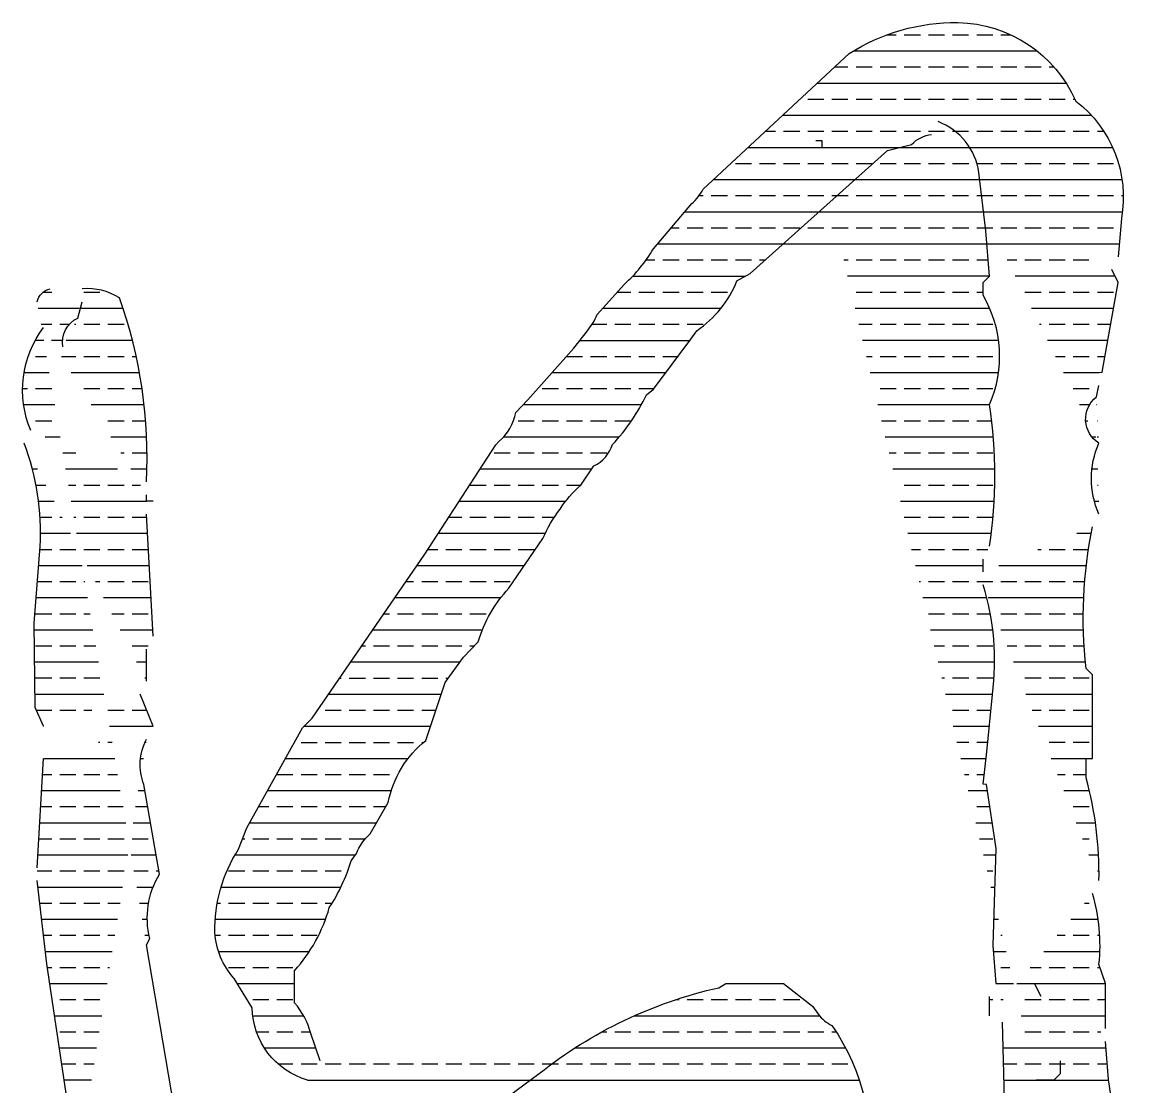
# Model space of a CAD drawing. Header units: millimetres. Extents: x 127 to 2034, y 513 to 812.
# Drawn here: x 1877.606 to 1879.358, y 553.086 to 554.74 of the extents above; entities that cross this region are included whole.
import ezdxf

# ---------------------------------------------------------------- set-up
doc = ezdxf.new("R2010")
doc.units = ezdxf.units.MM
pattern_1 = [(0, (1866.638262793262, 538.9962823834685), (0, 0.05), []), (0, (1866.638262793262, 539.0212823834681), (0, 0.05), [0.025, -0.0125])]

msp = doc.modelspace()

# ---------------------------------------------------------------- hatches: boundary and pattern name
at = {"linetype": 'Continuous'}
h = msp.add_hatch(dxfattribs=at)
h.set_pattern_fill('BRASS', color=256, scale=0.2, style=0)
h.set_pattern_definition(pattern_1)
edge = h.paths.add_edge_path()
edge.add_line((1879.218262793262, 552.9362823834681), (1879.228262793262, 552.9662823834683))
edge.add_line((1879.208262793262, 553.0962823834678), (1879.218262793262, 553.106282383468))
edge.add_line((1879.218262793262, 553.106282383468), (1879.218262793262, 553.126282383468))
edge.add_line((1879.288262793263, 553.1762823834683), (1879.288262793263, 553.2462823834684))
edge.add_line((1879.288262793263, 553.2462823834684), (1879.278262793262, 553.2762823834681))
edge.add_arc((1878.999863775991, 553.306427927353), 0.280026367747777, 353.819988816459, 376.5688689988438)
edge.add_line((1879.108262793262, 553.1962823834683), (1879.108262793262, 553.2262823834681))
edge.add_line((1879.188262793262, 553.2262823834681), (1879.178262793262, 553.2462823834684))
edge.add_line((1879.118262793262, 553.2462823834684), (1879.114062793262, 553.3056823834681))
edge.add_line((1879.114062793262, 553.3056823834681), (1879.118262793262, 553.456282383468))
edge.add_line((1879.118262793262, 553.456282383468), (1879.103323793262, 553.5557333834681))
edge.add_line((1879.103323793262, 553.5557333834681), (1879.098262793263, 553.556282383468))
edge.add_line((1879.098262793263, 553.556282383468), (1879.103807793262, 553.6067283834682))
edge.add_line((1879.103807793262, 553.6067283834682), (1879.112717793262, 553.6958363834683))
edge.add_arc((1878.716709607983, 553.7480880916473), 0.3994405134885111, 352.4834689522345, 377.2114897077477)
edge.add_arc((1878.716098670573, 553.4172618681322), 0.5622713312293133, 358.8811129382051, 375.3689197595643)
edge.add_line((1879.258262793262, 553.5662823834682), (1879.258262793262, 553.5962823834678))
edge.add_line((1879.258262793262, 553.5962823834678), (1879.268262793263, 553.5962823834678))
edge.add_line((1879.268262793263, 553.5962823834678), (1879.268262793263, 553.7262823834681))
edge.add_line((1879.268262793263, 553.7262823834681), (1879.258262793262, 553.7362823834683))
edge.add_arc((1879.956595441921, 553.8147672630739), 0.7027292255980067, 168.3823715926289, 186.4125040022589, ccw=False)
edge.add_line((1879.098262793263, 553.8862823834684), (1879.098262793263, 553.9062823834684))
edge.add_arc((1878.374931394873, 554.0362823834683), 0.7415355283890818, 351.4692122122283, 368.5307877877369)
edge.add_arc((1878.935584226761, 554.2214189383802), 0.1883172568120523, 336.4849952296797, 390.2479260968642)
edge.add_line((1879.098262793263, 554.3162823834681), (1879.098262793263, 554.3362823834682))
edge.add_line((1879.098262793263, 554.3362823834682), (1879.108262793262, 554.3462823834678))
edge.add_line((1879.108262793262, 554.3462823834678), (1879.102652793262, 554.4167703834681))
edge.add_line((1879.102652793262, 554.4167703834681), (1879.091791793262, 554.507164383468))
edge.add_arc((1878.992438308539, 554.4924517814243), 0.1004369234175975, 8.423338991719117, 69.10316455882293)
edge.add_arc((1879.400738803643, 554.0312823834684), 0.1342586053810838, 155.8166995756771, 204.1833004244999, ccw=False)
edge.add_arc((1879.301594732191, 554.1236897134085), 0.0440872737583598, 128.3125388895417, 238.0471213498344, ccw=False)
edge.add_line((1879.274262793262, 554.1582823834683), (1879.278262793262, 554.1762823834683))
edge.add_line((1879.278262793262, 554.1962823834682), (1879.283362793262, 554.1969823834684))
edge.add_line((1879.283362793262, 554.1969823834684), (1879.308262793262, 554.3362823834682))
edge.add_line((1879.308262793262, 554.3362823834682), (1879.298262793262, 554.356282383468))
edge.add_line((1878.848262793263, 554.5462823834681), (1878.848262793263, 554.5562823834679))
edge.add_line((1878.848262793263, 554.5562823834679), (1878.838262793262, 554.5562823834679))
h = msp.add_hatch(dxfattribs=at)
h.set_pattern_fill('BRASS', color=256, scale=0.2, style=0)
h.set_pattern_definition(pattern_1)
edge = h.paths.add_edge_path()
edge.add_line((1877.688262793262, 552.9462823834683), (1877.732462793262, 552.7068823834683))
edge.add_line((1877.732462793262, 552.7068823834683), (1877.835262793262, 552.0852823834684))
edge.add_line((1877.835262793262, 552.0852823834684), (1877.882968793262, 551.8574583834683))
edge.add_arc((1878.149380880756, 551.9507499865294), 0.2822741992540265, 199.2991220003093, 240.0044559664703)
edge.add_line((1878.008262793262, 551.706282383468), (1878.029144793262, 551.7227533834684))
edge.add_arc((1877.999646423299, 551.8102040401767), 0.0922917720556497, 288.6399939963461, 363.2276557420981)
edge.add_line((1878.091791793262, 551.8154003834683), (1878.098262793263, 551.8262823834684))
edge.add_line((1878.098262793263, 551.8262823834684), (1878.082968793262, 551.8674583834681))
edge.add_line((1878.082968793262, 551.8674583834681), (1878.078262793263, 551.9062823834684))
edge.add_line((1877.948262793262, 552.5062823834681), (1877.888262793263, 552.7562823834681))
edge.add_line((1878.038262793262, 552.0962823834678), (1878.024262793262, 552.1542823834678))
edge.add_arc((1878.130165600086, 552.2711289130693), 0.157697545868582, 177.9316858320005, 227.8126923462423, ccw=False)
edge.add_line((1877.972570793263, 552.2768203834685), (1877.948262793262, 552.4462823834682))
edge.add_line((1877.948262793262, 552.4462823834682), (1877.948262793262, 552.4862823834682))
edge.add_arc((1878.591652177248, 552.143519552531), 0.5574590991373823, 186.9275185879198, 202.9353157683276, ccw=False)
edge.add_line((1877.688262793262, 552.9662823834683), (1877.683362793262, 553.0355823834678))
edge.add_line((1877.683362793262, 553.0355823834678), (1877.673556793262, 553.0751063834681))
edge.add_line((1877.673556793262, 553.0751063834681), (1877.643228793262, 553.2766963834683))
edge.add_line((1877.643228793262, 553.2766963834683), (1877.628262793262, 553.4062823834684))
edge.add_line((1877.628262793262, 553.4262823834683), (1877.638262793263, 553.5962823834678))
edge.add_line((1877.808262793262, 553.6462823834681), (1877.788262793263, 553.6962823834683))
edge.add_line((1877.638262793263, 553.6462823834681), (1877.625262793262, 553.6752823834681))
edge.add_line((1877.625262793262, 553.6752823834681), (1877.623674793262, 553.8066353834683))
edge.add_line((1877.623674793262, 553.8066353834683), (1877.632850793262, 553.9259293834684))
edge.add_arc((1877.232792190414, 553.9466473385395), 0.400594707123581, 357.0354545869634, 380.3998363729728)
edge.add_line((1877.798262793263, 553.7162823834683), (1877.798262793263, 553.766282383468))
edge.add_line((1877.808262793262, 553.7862823834683), (1877.798262793263, 553.9762823834681))
edge.add_line((1877.808262793262, 553.9962823834684), (1877.798262793263, 553.9962823834684))
edge.add_line((1877.798262793263, 553.9962823834684), (1877.798262793263, 554.0062823834681))
edge.add_arc((1877.76688132873, 554.1689550665346), 0.1612926975639068, 142.8847337468229, 202.8652335554082, ccw=False)
edge.add_arc((1877.050064560026, 554.0624910345318), 0.749073869941674, 357.2293631849186, 379.4793384857905)
edge.add_arc((1877.706465758618, 554.233123239941), 0.0935195950771047, 57.82703010650621, 95.03210112280178)
edge.add_arc((1877.708929665488, 554.243523303935), 0.0413064816445359, 115.20372174479601, 190.0959677074758, ccw=False)
edge.add_line((1877.691339793263, 554.2808973834681), (1877.698262793262, 554.306282383468))
edge.add_arc((1877.653679465472, 554.3008657112587), 0.0259874501262558, 102.03060550296118, 167.969394499209, ccw=False)
edge.add_line((1877.888262793263, 552.7762823834681), (1877.798262793263, 553.3062823834679))
edge.add_line((1877.798262793263, 553.3062823834679), (1877.803262793262, 553.3162823834682))
edge.add_arc((1877.931005026518, 553.3482460484802), 0.1316804998401778, 148.8903608920834, 194.0481078883463, ccw=False)
edge.add_line((1877.818262793262, 553.4162823834681), (1877.794208793262, 553.5556063834683))
edge.add_arc((1877.872376131614, 553.5865769471156), 0.0840791805242075, 151.8202912735529, 201.6138916149617, ccw=False)

# ---------------------------------------------------------------- linework, layer by layer
for p, q in [((1878.948867959023, 554.7212823834678), (1878.963262793262, 554.7212823834678)), ((1878.975762793263, 554.7212823834678), (1879.000762793262, 554.7212823834678)), ((1879.013262793262, 554.7212823834678), (1879.038262793262, 554.7212823834678)), ((1879.050762793262, 554.7212823834678), (1879.075762793263, 554.7212823834678)), ((1879.088262793262, 554.7212823834678), (1879.113262793262, 554.7212823834678)), ((1879.125762793262, 554.7212823834678), (1879.14130746188, 554.7212823834678)), ((1878.896738816257, 554.6962823834682), (1879.18189421939, 554.6962823834682)), ((1878.867670376201, 554.6712823834682), (1878.888262793262, 554.6712823834682)), ((1878.900762793262, 554.6712823834682), (1878.925762793262, 554.6712823834682)), ((1878.938262793262, 554.6712823834682), (1878.963262793262, 554.6712823834682)), ((1878.975762793263, 554.6712823834682), (1879.000762793262, 554.6712823834682)), ((1879.013262793262, 554.6712823834682), (1879.038262793262, 554.6712823834682)), ((1879.050762793262, 554.6712823834682), (1879.075762793263, 554.6712823834682)), ((1879.088262793262, 554.6712823834682), (1879.113262793262, 554.6712823834682)), ((1879.125762793262, 554.6712823834682), (1879.150762793262, 554.6712823834682)), ((1879.163262793263, 554.6712823834682), (1879.188262793262, 554.6712823834682)), ((1879.200762793263, 554.6712823834682), (1879.208315340107, 554.6712823834682)), ((1878.840774641604, 554.6462823834681), (1879.227218453468, 554.6462823834681)), ((1878.825762793263, 554.6212823834685), (1878.850762793263, 554.6212823834685)), ((1878.863262793262, 554.6212823834685), (1878.888262793262, 554.6212823834685)), ((1878.900762793262, 554.6212823834685), (1878.925762793262, 554.6212823834685)), ((1878.938262793262, 554.6212823834685), (1878.963262793262, 554.6212823834685)), ((1878.975762793263, 554.6212823834685), (1879.000762793262, 554.6212823834685)), ((1879.013262793262, 554.6212823834685), (1879.038262793262, 554.6212823834685)), ((1879.050762793262, 554.6212823834685), (1879.075762793263, 554.6212823834685)), ((1879.088262793262, 554.6212823834685), (1879.113262793262, 554.6212823834685)), ((1879.125762793262, 554.6212823834685), (1879.150762793262, 554.6212823834685)), ((1879.163262793263, 554.6212823834685), (1879.188262793262, 554.6212823834685)), ((1879.200762793263, 554.6212823834685), (1879.225762793263, 554.6212823834685)), ((1879.238262793262, 554.6212823834685), (1879.240911008261, 554.6212823834685)), ((1878.786983172409, 554.5962823834678), (1879.266379506796, 554.5962823834678)), ((1878.760087437812, 554.5712823834683), (1878.775762793262, 554.5712823834683)), ((1878.788262793263, 554.5712823834683), (1878.813262793262, 554.5712823834683)), ((1878.825762793263, 554.5712823834683), (1878.850762793263, 554.5712823834683)), ((1878.863262793262, 554.5712823834683), (1878.888262793262, 554.5712823834683)), ((1878.900762793262, 554.5712823834683), (1878.925762793262, 554.5712823834683)), ((1878.938262793262, 554.5712823834683), (1878.963262793262, 554.5712823834683)), ((1878.975762793263, 554.5712823834683), (1879.000762793262, 554.5712823834683)), ((1879.013262793262, 554.5712823834683), (1879.038262793262, 554.5712823834683)), ((1879.050762793262, 554.5712823834683), (1879.075762793263, 554.5712823834683)), ((1879.088262793262, 554.5712823834683), (1879.113262793262, 554.5712823834683)), ((1879.125762793262, 554.5712823834683), (1879.150762793262, 554.5712823834683)), ((1879.163262793263, 554.5712823834683), (1879.188262793262, 554.5712823834683)), ((1879.200762793263, 554.5712823834683), (1879.225762793263, 554.5712823834683)), ((1879.238262793262, 554.5712823834683), (1879.263262793262, 554.5712823834683)), ((1879.275762793262, 554.5712823834683), (1879.285786888896, 554.5712823834683)), ((1878.733191703215, 554.5462823834681), (1879.299446326036, 554.5462823834681)), ((1878.713262793262, 554.5212823834681), (1878.738262793262, 554.5212823834681)), ((1878.750762793262, 554.5212823834681), (1878.775762793262, 554.5212823834681)), ((1878.788262793263, 554.5212823834681), (1878.813262793262, 554.5212823834681)), ((1878.825762793263, 554.5212823834681), (1878.850762793263, 554.5212823834681)), ((1878.863262793262, 554.5212823834681), (1878.888262793262, 554.5212823834681)), ((1878.900762793262, 554.5212823834681), (1878.925762793262, 554.5212823834681)), ((1878.938262793262, 554.5212823834681), (1878.963262793262, 554.5212823834681)), ((1878.975762793263, 554.5212823834681), (1879.000762793262, 554.5212823834681)), ((1879.013262793262, 554.5212823834681), (1879.038262793262, 554.5212823834681)), ((1879.050762793262, 554.5212823834681), (1879.075762793263, 554.5212823834681)), ((1879.088262793262, 554.5212823834681), (1879.113262793262, 554.5212823834681)), ((1879.125762793262, 554.5212823834681), (1879.150762793262, 554.5212823834681)), ((1879.163262793263, 554.5212823834681), (1879.188262793262, 554.5212823834681)), ((1879.200762793263, 554.5212823834681), (1879.225762793263, 554.5212823834681)), ((1879.238262793262, 554.5212823834681), (1879.263262793262, 554.5212823834681)), ((1879.275762793262, 554.5212823834681), (1879.300762793262, 554.5212823834681)), ((1878.679400234021, 554.4962823834684), (1879.314109213853, 554.4962823834684)), ((1878.656794073994, 554.4712823834678), (1878.663262793262, 554.4712823834678)), ((1878.675762793262, 554.4712823834678), (1878.700762793263, 554.4712823834678)), ((1878.713262793262, 554.4712823834678), (1878.738262793262, 554.4712823834678)), ((1878.750762793262, 554.4712823834678), (1878.775762793262, 554.4712823834678)), ((1878.788262793263, 554.4712823834678), (1878.813262793262, 554.4712823834678)), ((1878.825762793263, 554.4712823834678), (1878.850762793263, 554.4712823834678)), ((1878.863262793262, 554.4712823834678), (1878.888262793262, 554.4712823834678)), ((1878.900762793262, 554.4712823834678), (1878.925762793262, 554.4712823834678)), ((1878.938262793262, 554.4712823834678), (1878.963262793262, 554.4712823834678)), ((1878.975762793263, 554.4712823834678), (1879.000762793262, 554.4712823834678)), ((1879.013262793262, 554.4712823834678), (1879.038262793262, 554.4712823834678)), ((1879.050762793262, 554.4712823834678), (1879.075762793263, 554.4712823834678)), ((1879.088262793262, 554.4712823834678), (1879.113262793262, 554.4712823834678)), ((1879.125762793262, 554.4712823834678), (1879.150762793262, 554.4712823834678)), ((1879.163262793263, 554.4712823834678), (1879.188262793262, 554.4712823834678)), ((1879.200762793263, 554.4712823834678), (1879.225762793263, 554.4712823834678)), ((1879.238262793262, 554.4712823834678), (1879.263262793262, 554.4712823834678)), ((1879.275762793262, 554.4712823834678), (1879.300762793262, 554.4712823834678)), ((1879.313262793262, 554.4712823834678), (1879.316102131491, 554.4712823834678)), ((1878.635048507548, 554.4462823834683), (1879.31475597105, 554.4462823834683)), ((1878.613619936119, 554.4212823834682), (1878.625762793262, 554.4212823834682)), ((1878.638262793262, 554.4212823834682), (1878.663262793262, 554.4212823834682)), ((1878.675762793262, 554.4212823834682), (1878.700762793263, 554.4212823834682)), ((1878.713262793262, 554.4212823834682), (1878.738262793262, 554.4212823834682)), ((1878.750762793262, 554.4212823834682), (1878.775762793262, 554.4212823834682)), ((1878.788262793263, 554.4212823834682), (1878.813262793262, 554.4212823834682)), ((1878.825762793263, 554.4212823834682), (1878.850762793263, 554.4212823834682)), ((1878.863262793262, 554.4212823834682), (1878.888262793262, 554.4212823834682)), ((1878.900762793262, 554.4212823834682), (1878.925762793262, 554.4212823834682)), ((1878.938262793262, 554.4212823834682), (1878.963262793262, 554.4212823834682)), ((1878.975762793263, 554.4212823834682), (1879.000762793262, 554.4212823834682)), ((1879.013262793262, 554.4212823834682), (1879.038262793262, 554.4212823834682)), ((1879.050762793262, 554.4212823834682), (1879.075762793263, 554.4212823834682)), ((1879.088262793262, 554.4212823834682), (1879.113262793262, 554.4212823834682)), ((1879.125762793262, 554.4212823834682), (1879.150762793262, 554.4212823834682)), ((1879.163262793263, 554.4212823834682), (1879.188262793262, 554.4212823834682)), ((1879.200762793263, 554.4212823834682), (1879.225762793263, 554.4212823834682)), ((1879.238262793262, 554.4212823834682), (1879.263262793262, 554.4212823834682)), ((1879.275762793262, 554.4212823834682), (1879.300762793262, 554.4212823834682)), ((1878.592191364691, 554.3962823834681), (1879.309906679795, 554.3962823834681)), ((1878.574579286966, 554.3712823834685), (1878.588262793262, 554.3712823834685)), ((1878.600762793263, 554.3712823834685), (1878.625762793262, 554.3712823834685)), ((1878.638262793262, 554.3712823834685), (1878.663262793262, 554.3712823834685)), ((1878.675762793262, 554.3712823834685), (1878.700762793263, 554.3712823834685)), ((1878.713262793262, 554.3712823834685), (1878.738262793262, 554.3712823834685)), ((1878.750762793262, 554.3712823834685), (1878.759664970016, 554.3712823834685)), ((1878.553866474007, 554.3462823834678), (1878.72913235848, 554.3462823834678)), ((1878.529578582736, 554.3212823834683), (1878.550762793262, 554.3212823834683)), ((1878.563262793262, 554.3212823834683), (1878.588262793262, 554.3212823834683)), ((1878.600762793263, 554.3212823834683), (1878.625762793262, 554.3212823834683)), ((1878.638262793262, 554.3212823834683), (1878.663262793262, 554.3212823834683)), ((1878.675762793262, 554.3212823834683), (1878.700762793263, 554.3212823834683)), ((1878.507210161683, 554.2962823834682), (1878.691036792603, 554.2962823834682)), ((1878.490697550225, 554.2712823834681), (1878.513262793262, 554.2712823834681)), ((1878.525762793262, 554.2712823834681), (1878.550762793262, 554.2712823834681)), ((1878.563262793262, 554.2712823834681), (1878.588262793262, 554.2712823834681)), ((1878.600762793263, 554.2712823834681), (1878.625762793262, 554.2712823834681)), ((1878.638262793262, 554.2712823834681), (1878.663262793262, 554.2712823834681)), ((1878.471596126595, 554.2462823834685), (1878.642775613775, 554.2462823834685)), ((1878.450762793262, 554.2212823834678), (1878.475762793263, 554.2212823834678)), ((1878.488262793262, 554.2212823834678), (1878.513262793262, 554.2212823834678)), ((1878.525762793262, 554.2212823834678), (1878.550762793262, 554.2212823834678)), ((1878.563262793262, 554.2212823834678), (1878.588262793262, 554.2212823834678)), ((1878.600762793263, 554.2212823834678), (1878.624185870186, 554.2212823834678)), ((1878.428511240467, 554.1962823834682), (1878.605596126595, 554.1962823834682)), ((1878.413262793262, 554.1712823834682), (1878.438262793262, 554.1712823834682)), ((1878.450762793262, 554.1712823834682), (1878.475762793263, 554.1712823834682)), ((1878.488262793262, 554.1712823834682), (1878.513262793262, 554.1712823834682)), ((1878.525762793262, 554.1712823834682), (1878.550762793262, 554.1712823834682)), ((1878.563262793262, 554.1712823834682), (1878.587006383006, 554.1712823834682)), ((1878.383647408647, 554.1462823834681), (1878.567203027597, 554.1462823834681)), ((1878.375762793262, 554.1212823834684), (1878.400762793262, 554.1212823834684)), ((1878.413262793262, 554.1212823834684), (1878.438262793262, 554.1212823834684)), ((1878.450762793262, 554.1212823834684), (1878.475762793263, 554.1212823834684)), ((1878.488262793262, 554.1212823834684), (1878.513262793262, 554.1212823834684)), ((1878.525762793262, 554.1212823834684), (1878.550762793262, 554.1212823834684)), ((1878.353288619738, 554.0962823834678), (1878.532854371899, 554.0962823834678)), ((1878.338262793262, 554.0712823834683), (1878.363262793262, 554.0712823834683)), ((1878.375762793262, 554.0712823834683), (1878.400762793262, 554.0712823834683)), ((1878.413262793262, 554.0712823834683), (1878.438262793262, 554.0712823834683)), ((1878.450762793262, 554.0712823834683), (1878.475762793263, 554.0712823834683)), ((1878.488262793262, 554.0712823834683), (1878.513262793262, 554.0712823834683)), ((1878.31649808738, 554.0462823834682), (1878.489929459929, 554.0462823834682)), ((1878.300762793262, 554.0212823834681), (1878.325762793263, 554.0212823834681)), ((1878.338262793262, 554.0212823834681), (1878.363262793262, 554.0212823834681)), ((1878.375762793262, 554.0212823834681), (1878.400762793262, 554.0212823834681)), ((1878.413262793262, 554.0212823834681), (1878.438262793262, 554.0212823834681)), ((1878.450762793262, 554.0212823834681), (1878.473262793263, 554.0212823834681)), ((1878.284145146204, 553.9962823834684), (1878.449650409512, 553.9962823834684)), ((1878.267968675615, 553.9712823834678), (1878.288262793262, 553.9712823834678)), ((1878.300762793262, 553.9712823834678), (1878.325762793263, 553.9712823834678)), ((1878.338262793262, 553.9712823834678), (1878.363262793262, 553.9712823834678)), ((1878.375762793262, 553.9712823834678), (1878.400762793262, 553.9712823834678)), ((1878.413262793262, 553.9712823834678), (1878.431850728739, 553.9712823834678)), ((1878.251792205027, 553.9462823834683), (1878.417827742257, 553.9462823834683)), ((1878.235615734439, 553.9212823834682), (1878.250762793262, 553.9212823834682)), ((1878.263262793262, 553.9212823834682), (1878.288262793262, 553.9212823834682)), ((1878.300762793262, 553.9212823834682), (1878.325762793263, 553.9212823834682)), ((1878.338262793262, 553.9212823834682), (1878.363262793262, 553.9212823834682)), ((1878.375762793262, 553.9212823834682), (1878.400762793262, 553.9212823834682)), ((1878.218752989341, 553.8962823834681), (1878.385539319721, 553.8962823834681)), ((1878.201596126595, 553.8712823834685), (1878.213262793262, 553.8712823834685)), ((1878.225762793262, 553.8712823834685), (1878.250762793262, 553.8712823834685)), ((1878.263262793262, 553.8712823834685), (1878.288262793262, 553.8712823834685)), ((1878.300762793262, 553.8712823834685), (1878.325762793263, 553.8712823834685)), ((1878.338262793262, 553.8712823834685), (1878.363262793262, 553.8712823834685)), ((1878.184439263851, 553.8462823834678), (1878.348860928562, 553.8462823834678)), ((1878.167282401106, 553.8212823834682), (1878.175762793262, 553.8212823834682)), ((1878.188262793262, 553.8212823834682), (1878.213262793262, 553.8212823834682)), ((1878.225762793262, 553.8212823834682), (1878.250762793262, 553.8212823834682)), ((1878.263262793262, 553.8212823834682), (1878.288262793262, 553.8212823834682)), ((1878.300762793262, 553.8212823834682), (1878.325762793263, 553.8212823834682)), ((1878.15012553836, 553.7962823834682), (1878.320181319509, 553.7962823834682)), ((1878.132968675615, 553.7712823834681), (1878.138262793262, 553.7712823834681)), ((1878.150762793262, 553.7712823834681), (1878.175762793262, 553.7712823834681)), ((1878.188262793262, 553.7712823834681), (1878.213262793262, 553.7712823834681)), ((1878.225762793262, 553.7712823834681), (1878.250762793262, 553.7712823834681)), ((1878.263262793262, 553.7712823834681), (1878.288262793262, 553.7712823834681)), ((1878.300762793262, 553.7712823834681), (1878.307533626595, 553.7712823834681)), ((1878.11581181287, 553.7462823834685), (1878.285351400857, 553.7462823834685)), ((1878.098654950125, 553.7212823834678), (1878.100762793263, 553.7212823834678)), ((1878.113262793262, 553.7212823834678), (1878.138262793262, 553.7212823834678)), ((1878.150762793262, 553.7212823834678), (1878.175762793262, 553.7212823834678)), ((1878.188262793262, 553.7212823834678), (1878.213262793262, 553.7212823834678)), ((1878.225762793262, 553.7212823834678), (1878.250762793262, 553.7212823834678)), ((1878.263262793262, 553.7212823834678), (1878.267313426174, 553.7212823834678)), ((1878.08149808738, 553.6962823834683), (1878.256262793263, 553.6962823834683)), ((1878.075762793262, 553.6712823834682), (1878.100762793263, 553.6712823834682)), ((1878.113262793262, 553.6712823834682), (1878.138262793262, 553.6712823834682)), ((1878.150762793262, 553.6712823834682), (1878.175762793262, 553.6712823834682)), ((1878.188262793262, 553.6712823834682), (1878.213262793262, 553.6712823834682)), ((1878.225762793262, 553.6712823834682), (1878.247929459929, 553.6712823834682)), ((1878.043262793262, 553.6462823834681), (1878.239596126596, 553.6462823834681)), ((1878.038262793262, 553.6212823834684), (1878.063262793262, 553.6212823834684)), ((1878.075762793262, 553.6212823834684), (1878.100762793263, 553.6212823834684)), ((1878.113262793262, 553.6212823834684), (1878.138262793262, 553.6212823834684)), ((1878.150762793262, 553.6212823834684), (1878.175762793262, 553.6212823834684)), ((1878.188262793262, 553.6212823834684), (1878.213262793262, 553.6212823834684)), ((1878.225762793262, 553.6212823834684), (1878.228602245928, 553.6212823834684)), ((1878.01433996368, 553.5962823834678), (1878.204683928905, 553.5962823834678)), ((1878.000762793262, 553.5712823834683), (1878.025762793262, 553.5712823834683)), ((1878.038262793262, 553.5712823834683), (1878.063262793262, 553.5712823834683)), ((1878.075762793262, 553.5712823834683), (1878.100762793263, 553.5712823834683)), ((1878.113262793262, 553.5712823834683), (1878.138262793262, 553.5712823834683)), ((1878.150762793262, 553.5712823834683), (1878.175762793262, 553.5712823834683)), ((1878.188262793262, 553.5712823834683), (1878.188807066741, 553.5712823834683)), ((1877.986526458857, 553.5462823834682), (1878.068262793262, 553.5462823834682)), ((1878.088262793262, 553.5462823834682), (1878.178483280927, 553.5462823834682)), ((1877.972619706445, 553.5212823834681), (1877.988262793262, 553.5212823834681)), ((1878.000762793262, 553.5212823834681), (1878.025762793262, 553.5212823834681)), ((1878.038262793262, 553.5212823834681), (1878.063262793262, 553.5212823834681)), ((1878.075762793262, 553.5212823834681), (1878.100762793263, 553.5212823834681)), ((1878.113262793262, 553.5212823834681), (1878.138262793262, 553.5212823834681)), ((1878.150762793262, 553.5212823834681), (1878.170048507548, 553.5212823834681)), ((1877.958712954034, 553.4962823834685), (1878.155762793262, 553.4962823834685)), ((1877.947565823566, 553.4712823834678), (1877.950762793263, 553.4712823834678)), ((1877.963262793262, 553.4712823834678), (1877.988262793262, 553.4712823834678)), ((1878.000762793262, 553.4712823834678), (1878.025762793262, 553.4712823834678)), ((1878.038262793262, 553.4712823834678), (1878.063262793262, 553.4712823834678)), ((1878.075762793262, 553.4712823834678), (1878.100762793263, 553.4712823834678)), ((1878.113262793262, 553.4712823834678), (1878.138119684158, 553.4712823834678)), ((1877.93575914044, 553.4462823834683), (1878.122808247808, 553.4462823834683)), ((1877.925762793262, 553.4212823834682), (1877.950762793263, 553.4212823834682)), ((1877.963262793262, 553.4212823834682), (1877.988262793262, 553.4212823834682)), ((1878.000762793262, 553.4212823834682), (1878.025762793262, 553.4212823834682)), ((1878.038262793262, 553.4212823834682), (1878.063262793262, 553.4212823834682)), ((1878.075762793262, 553.4212823834682), (1878.100762793263, 553.4212823834682)), ((1877.914119746483, 553.3962823834681), (1878.100321822722, 553.3962823834681)), ((1877.908124590317, 553.3712823834685), (1877.913262793262, 553.3712823834685)), ((1877.925762793262, 553.3712823834685), (1877.950762793263, 553.3712823834685)), ((1877.963262793262, 553.3712823834685), (1877.988262793262, 553.3712823834685)), ((1878.000762793262, 553.3712823834685), (1878.025762793262, 553.3712823834685)), ((1878.038262793262, 553.3712823834685), (1878.063262793262, 553.3712823834685)), ((1878.075762793262, 553.3712823834685), (1878.08669242008, 553.3712823834685)), ((1877.904967558485, 553.3462823834678), (1878.076447187407, 553.3462823834678)), ((1877.904729954199, 553.3212823834682), (1877.913262793262, 553.3212823834682)), ((1877.925762793262, 553.3212823834682), (1877.950762793263, 553.3212823834682)), ((1877.963262793262, 553.3212823834682), (1877.988262793262, 553.3212823834682)), ((1878.000762793262, 553.3212823834682), (1878.025762793262, 553.3212823834682)), ((1878.038262793262, 553.3212823834682), (1878.063262793262, 553.3212823834682)), ((1877.909878769946, 553.2962823834682), (1878.051361218742, 553.2962823834682)), ((1877.925762793262, 553.2712823834681), (1877.950762793263, 553.2712823834681)), ((1877.963262793262, 553.2712823834681), (1877.988262793262, 553.2712823834681)), ((1878.000762793262, 553.2712823834681), (1878.025762793262, 553.2712823834681)), ((1877.93913235848, 553.2462823834684), (1878.028262793262, 553.2462823834684)), ((1877.963262793262, 553.2212823834678), (1877.988262793262, 553.2212823834678)), ((1878.000762793262, 553.2212823834678), (1878.025762793262, 553.2212823834678)), ((1878.620765736382, 553.2212823834678), (1878.625762793262, 553.2212823834678)), ((1878.638262793262, 553.2212823834678), (1878.663262793262, 553.2212823834678)), ((1878.675762793262, 553.2212823834678), (1878.700762793263, 553.2212823834678)), ((1878.713262793262, 553.2212823834678), (1878.738262793262, 553.2212823834678)), ((1878.750762793262, 553.2212823834678), (1878.775762793262, 553.2212823834678)), ((1878.788262793263, 553.2212823834678), (1878.813262793262, 553.2212823834678)), ((1877.963123798997, 553.1962823834683), (1878.042204772461, 553.1962823834683)), ((1878.55646726693, 553.1962823834683), (1878.843853795765, 553.1962823834683)), ((1877.968976536037, 553.1712823834681), (1877.988262793262, 553.1712823834681)), ((1878.000762793262, 553.1712823834681), (1878.025762793262, 553.1712823834681)), ((1878.038262793262, 553.1712823834681), (1878.052624553891, 553.1712823834681)), ((1878.506137232377, 553.1712823834681), (1878.513262793262, 553.1712823834681)), ((1878.525762793262, 553.1712823834681), (1878.550762793262, 553.1712823834681)), ((1878.563262793262, 553.1712823834681), (1878.588262793262, 553.1712823834681)), ((1878.600762793263, 553.1712823834681), (1878.625762793262, 553.1712823834681)), ((1878.638262793262, 553.1712823834681), (1878.663262793262, 553.1712823834681)), ((1878.675762793262, 553.1712823834681), (1878.700762793263, 553.1712823834681)), ((1878.713262793262, 553.1712823834681), (1878.738262793262, 553.1712823834681)), ((1878.750762793262, 553.1712823834681), (1878.775762793262, 553.1712823834681)), ((1878.788262793263, 553.1712823834681), (1878.813262793262, 553.1712823834681)), ((1878.825762793263, 553.1712823834681), (1878.850762793263, 553.1712823834681)), ((1878.863262793262, 553.1712823834681), (1878.869960366714, 553.1712823834681)), ((1877.981201130946, 553.1462823834681), (1878.061213421991, 553.1462823834681)), ((1878.46412005211, 553.1462823834681), (1878.884556582912, 553.1462823834681)), ((1879.129314025244, 553.1462823834681), (1879.289084736529, 553.1462823834681)), ((1878.002710404916, 553.1212823834684), (1878.025762793262, 553.1212823834684)), ((1878.038262793262, 553.1212823834684), (1878.063262793262, 553.1212823834684)), ((1878.075762793262, 553.1212823834684), (1878.100762793263, 553.1212823834684)), ((1878.113262793262, 553.1212823834684), (1878.138262793262, 553.1212823834684)), ((1878.150762793262, 553.1212823834684), (1878.175762793262, 553.1212823834684)), ((1878.188262793262, 553.1212823834684), (1878.213262793262, 553.1212823834684)), ((1878.225762793262, 553.1212823834684), (1878.250762793262, 553.1212823834684)), ((1878.263262793262, 553.1212823834684), (1878.288262793262, 553.1212823834684)), ((1878.300762793262, 553.1212823834684), (1878.325762793263, 553.1212823834684)), ((1878.338262793262, 553.1212823834684), (1878.363262793262, 553.1212823834684)), ((1878.375762793262, 553.1212823834684), (1878.400762793262, 553.1212823834684)), ((1878.413262793262, 553.1212823834684), (1878.438262793262, 553.1212823834684)), ((1878.450762793262, 553.1212823834684), (1878.475762793263, 553.1212823834684)), ((1878.488262793262, 553.1212823834684), (1878.513262793262, 553.1212823834684)), ((1878.525762793262, 553.1212823834684), (1878.550762793262, 553.1212823834684)), ((1878.563262793262, 553.1212823834684), (1878.588262793262, 553.1212823834684)), ((1878.600762793263, 553.1212823834684), (1878.625762793262, 553.1212823834684)), ((1878.638262793262, 553.1212823834684), (1878.663262793262, 553.1212823834684)), ((1878.675762793262, 553.1212823834684), (1878.700762793263, 553.1212823834684)), ((1878.713262793262, 553.1212823834684), (1878.738262793262, 553.1212823834684)), ((1878.750762793262, 553.1212823834684), (1878.775762793262, 553.1212823834684)), ((1878.788262793263, 553.1212823834684), (1878.813262793262, 553.1212823834684)), ((1878.825762793263, 553.1212823834684), (1878.850762793263, 553.1212823834684)), ((1878.863262793262, 553.1212823834684), (1878.888262793262, 553.1212823834684)), ((1879.129971045233, 553.1212823834684), (1879.150762793262, 553.1212823834684)), ((1879.163262793263, 553.1212823834684), (1879.188262793262, 553.1212823834684)), ((1879.200762793263, 553.1212823834684), (1879.225762793263, 553.1212823834684)), ((1879.238262793262, 553.1212823834684), (1879.263262793262, 553.1212823834684)), ((1879.275762793262, 553.1212823834684), (1879.291139594695, 553.1212823834684)), ((1878.048262793262, 553.0962823834678), (1878.905874153559, 553.0962823834678)), ((1879.130628065222, 553.0962823834678), (1879.293249550659, 553.0962823834678))]:
    msp.add_line(p, q, dxfattribs=at)
at = {"color": 7, "linetype": 'Continuous'}
for points in [[(1878.048262793262, 553.0962823834678, -0.327882), (1877.962262793263, 553.208282383468), (1877.934262793262, 553.2542823834683, -0.172319), (1877.904416793262, 553.3255133834682, -0.14854), (1877.941262793262, 553.4552823834683), (1877.954262793262, 553.4882823834681), (1878.040762793262, 553.643782383468), (1878.055762793263, 553.6587823834678), (1878.230762793262, 553.9137823834681), (1878.340762793262, 554.0837823834681), (1878.345762793262, 554.0887823834681, 0.163439), (1878.372262793262, 554.1342823834684), (1878.390762793262, 554.1537823834683), (1878.462262793263, 554.2342823834683), (1878.483262793262, 554.2612823834684, 0.086309), (1878.498262793262, 554.2862823834683), (1878.540762793262, 554.3337823834681, 0.082763), (1878.585762793262, 554.3887823834684), (1878.645762793262, 554.4587823834681, 0.07458300000000001), (1878.663262793262, 554.481282383468), (1878.890262793262, 554.6922823834684, -0.145055), (1879.058938793262, 554.7403363834682, -0.291942), (1879.242262793262, 554.6182823834683, -0.281263), (1879.313127793263, 554.4354713834682), (1879.308262793262, 554.376282383468)], [(1879.108262793262, 553.9262823834683, 0.07458300000000001), (1879.108262793262, 554.1462823834681, 0.238985), (1879.098262793263, 554.3162823834681), (1879.098262793263, 554.3362823834682), (1879.108262793262, 554.3462823834678), (1879.102652793262, 554.4167703834681), (1879.091791793262, 554.507164383468, 0.271131), (1879.028262793262, 554.5862823834681)], [(1878.068262793262, 553.126282383468), (1878.053434793262, 553.1683513834681, 0.113733), (1878.028262793262, 553.2162823834682), (1878.028262793262, 553.266282383468, 0.115312), (1878.082262793262, 553.3642823834679, 0.071608), (1878.116262793263, 553.4372823834683), (1878.124262793262, 553.4482823834682, -0.126982), (1878.145762793262, 553.4787823834681), (1878.173762793262, 553.5277823834681, -0.178769), (1878.232262793262, 553.6242823834681), (1878.262262793262, 553.7142823834683), (1878.290762793262, 553.7537823834681), (1878.313762793262, 553.777782383468, -0.117139), (1878.361339793262, 553.860897383468), (1878.414262793262, 553.9382823834684, -0.064942), (1878.440762793262, 553.9837823834682, -0.069504), (1878.473262793263, 554.0212823834681), (1878.493262793262, 554.0512823834683, 0.20933), (1878.522262793262, 554.0842823834681, 0.07442599999999999), (1878.575185793262, 554.1616673834682), (1878.586262793263, 554.1702823834684), (1878.644262793262, 554.248282383468), (1878.653262793262, 554.2612823834684, 0.149385), (1878.715762793262, 554.3387823834681), (1878.736262793262, 554.3502823834683), (1878.949438793262, 554.541576383468), (1878.987086793262, 554.5509883834683, -0.16979), (1879.018262793263, 554.5662823834682)], [(1877.628262793262, 554.306282383468, -0.295923), (1877.648262793262, 554.3262823834684)], [(1877.798262793263, 554.0262823834681, 0.09739), (1877.756262793262, 554.3122823834683, 0.163779), (1877.698262793262, 554.3262823834684)], [(1877.668262793262, 554.2362823834682, -0.33893), (1877.691339793263, 554.2808973834681), (1877.698262793262, 554.306282383468)], [(1877.618262793262, 554.106282383468, -0.267858), (1877.638262793263, 554.266282383468)], [(1879.278262793262, 553.9762823834681, -0.214229), (1879.278262793262, 554.0862823834681, -0.5190960000000001), (1879.274262793262, 554.1582823834683), (1879.278262793262, 554.1762823834683)], [(1877.638262793263, 553.6462823834681), (1877.625262793262, 553.6752823834681), (1877.623674793262, 553.8066353834683), (1877.632850793262, 553.9259293834684, 0.102301), (1877.608262793262, 554.0862823834681)], [(1879.278262793262, 553.4062823834684, 0.07206599999999999), (1879.258262793262, 553.5662823834682), (1879.258262793262, 553.5962823834678), (1879.268262793263, 553.5962823834678), (1879.268262793263, 553.7262823834681), (1879.258262793262, 553.7362823834683, -0.078834), (1879.268262793263, 553.956282383468)], [(1879.118262793262, 553.2462823834684), (1879.114062793262, 553.3056823834681), (1879.118262793262, 553.456282383468), (1879.103323793262, 553.5557333834681), (1879.098262793263, 553.556282383468), (1879.103807793262, 553.6067283834682), (1879.112717793262, 553.6958363834683, 0.108317), (1879.098262793263, 553.8662823834683)], [(1877.888262793263, 552.7762823834681), (1877.798262793263, 553.3062823834679), (1877.803262793262, 553.3162823834682, -0.199628), (1877.818262793262, 553.4162823834681), (1877.794208793262, 553.5556063834683, -0.22075), (1877.798262793263, 553.6262823834682)], [(1879.288262793263, 553.1762823834683), (1879.288262793263, 553.2462823834684), (1879.278262793262, 553.2762823834681, 0.099588), (1879.268262793263, 553.3862823834684)], [(1878.028262793262, 552.6662823834681, -0.131567), (1878.084262793262, 552.7682823834684, -0.094411), (1878.408262793263, 553.106282383468, -0.112848), (1878.687380793262, 553.2398113834683), (1878.698262793262, 553.2462823834684), (1878.788262793263, 553.2462823834684), (1878.833262793262, 553.2112823834681), (1878.842262793262, 553.1982823834682, 0.121009), (1878.863262793262, 553.1812823834679, -0.19617), (1878.918262793262, 552.9362823834681)], [(1879.358262793262, 552.516282383468, -0.213802), (1879.343212793262, 552.5267773834684), (1879.333754793262, 552.625872383468, 0.080867), (1879.318262793262, 552.686282383468), (1879.338262793262, 552.766282383468), (1879.333070793262, 552.767244383468), (1879.298262793262, 552.9962823834685), (1879.308262793262, 552.9962823834685), (1879.293127793262, 553.0970933834683), (1879.288262793263, 553.1562823834684)]]:
    msp.add_lwpolyline(points, format="xyb", dxfattribs=at)
for points in [[(1878.848262793263, 554.5462823834681), (1878.848262793263, 554.5562823834679), (1878.838262793262, 554.5562823834679)], [(1879.278262793262, 554.1962823834682), (1879.283362793262, 554.1969823834684), (1879.308262793262, 554.3362823834682), (1879.298262793262, 554.356282383468)], [(1877.808262793262, 553.9962823834684), (1877.798262793263, 553.9962823834684), (1877.798262793263, 554.0062823834681)], [(1877.808262793262, 553.7862823834683), (1877.798262793263, 553.9762823834681)], [(1879.098262793263, 553.8862823834684), (1879.098262793263, 553.9062823834684)], [(1877.798262793263, 553.7162823834683), (1877.798262793263, 553.766282383468)], [(1877.808262793262, 553.6462823834681), (1877.788262793263, 553.6962823834683)], [(1877.628262793262, 553.4262823834683), (1877.638262793263, 553.5962823834678)], [(1878.068262793262, 553.5462823834682), (1878.088262793262, 553.5462823834682)], [(1877.688262793262, 552.9662823834683), (1877.683362793262, 553.0355823834678), (1877.673556793262, 553.0751063834681), (1877.643228793262, 553.2766963834683), (1877.628262793262, 553.4062823834684)], [(1879.188262793262, 553.2262823834681), (1879.178262793262, 553.2462823834684)], [(1879.108262793262, 553.1962823834683), (1879.108262793262, 553.2262823834681)], [(1879.158262793263, 552.8462823834678), (1879.132986793262, 553.0065313834684), (1879.128262793262, 553.186282383468)], [(1879.208262793262, 553.0962823834678), (1879.218262793262, 553.106282383468), (1879.218262793262, 553.126282383468)]]:
    msp.add_lwpolyline(points, dxfattribs=at)

doc.saveas('drawing.dxf')
